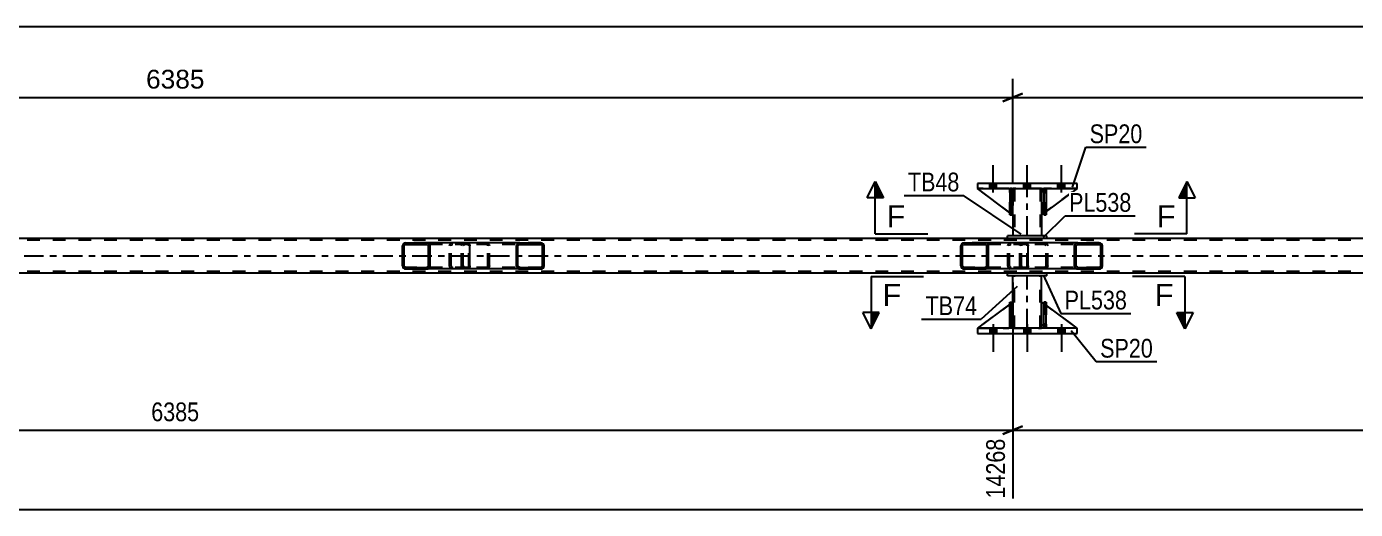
# Model space of a CAD drawing. Header units: millimetres. Extents: x -106 to 735, y -422 to 172.
# Drawn here: x 329.6 to 532.2, y -247 to -173.3 of the extents above; entities that cross this region are included whole.
import ezdxf

# ---------------------------------------------------------------- set-up
doc = ezdxf.new("R2010")
doc.units = ezdxf.units.MM
doc.linetypes.add('DXK_LINE_DOT2', pattern=[3.9198, 1.9599, -1.9599])
doc.linetypes.add('DXK_LINE_DOT3', pattern=[5.9187, 2.979, -0.9799, 0.9799, -0.9799])
doc.styles.add('Arial', font='ARIAL.TTF', dxfattribs={"height": 0.2})
doc.styles.add('Arial Narrow', font='ARIALN.TTF', dxfattribs={"height": 0.2})

# ---------------------------------------------------------------- blocks, each defined once
blk = doc.blocks.new('Part-717034374-3288 - 3113')
at = {"color": 2, "linetype": 'Continuous'}
for p, q in [((485.2, -205.25), (479.2, -205.25)), ((479.2, -205.65), (479.2, -205.25)), ((485.2, -205.65), (479.2, -205.65)), ((485.2, -205.65), (485.2, -205.25))]:
    blk.add_line(p, q, dxfattribs=at)
blk = doc.blocks.new('Part-717034374-3245 - 3113')
at = {"linetype": 'Continuous'}
h = blk.add_hatch(dxfattribs=at)
h.set_pattern_fill('', scale=0.7, style=0, pattern_type=0)
h.set_pattern_definition([(45, (391.1013, -206.6051), (-1.57154, 1.57154), [])])
h.paths.add_polyline_path([(391.14, -206.79), (391.1, -206.61), (390.99, -206.45), (390.83, -206.35), (390.64, -206.31), (387.45, -206.31), (387.26, -206.35), (387.1, -206.45), (386.99, -206.61), (386.95, -206.79), (386.95, -209.83), (386.99, -210.01), (387.1, -210.17), (387.26, -210.27), (387.45, -210.31), (390.64, -210.31), (390.83, -210.27), (390.99, -210.17), (391.1, -210.01), (391.14, -209.83)])
h.paths.add_polyline_path([(390.87, -209.92), (390.81, -210), (390.73, -210.05), (390.64, -210.07), (387.45, -210.07), (387.36, -210.05), (387.27, -210), (387.22, -209.92), (387.2, -209.83), (387.2, -206.79), (387.22, -206.7), (387.27, -206.62), (387.36, -206.57), (387.45, -206.55), (390.64, -206.55), (390.73, -206.57), (390.81, -206.62), (390.87, -206.7), (390.89, -206.79), (390.89, -209.83)])
at = {"color": 2, "linetype": 'Continuous'}
for p, q in [((386.99, -206.61), (386.95, -206.79)), ((387.22, -206.7), (387.27, -206.62)), ((387.45, -206.31), (387.26, -206.35)), ((387.27, -206.62), (387.36, -206.57)), ((387.36, -206.57), (387.45, -206.55)), ((387.45, -206.31), (390.64, -206.31)), ((387.45, -206.55), (390.64, -206.55)), ((396.94, -206.31), (390.64, -206.31)), ((390.83, -206.35), (390.64, -206.31)), ((390.64, -206.55), (390.73, -206.57)), ((390.73, -206.57), (390.81, -206.62)), ((390.81, -206.62), (390.87, -206.7)), ((391.14, -206.79), (391.1, -206.61)), ((396.94, -206.31), (397.04, -206.35)), ((397.04, -206.35), (397.13, -206.45)), ((397.13, -206.45), (397.19, -206.61)), ((397.19, -206.61), (397.21, -206.79)), ((386.95, -209.83), (386.95, -206.79)), ((387.2, -206.79), (387.22, -206.7)), ((387.2, -209.83), (387.2, -206.79)), ((390.87, -206.7), (390.89, -206.79)), ((390.89, -209.83), (390.89, -206.79)), ((391.14, -209.83), (391.14, -206.79)), ((397.21, -209.83), (397.21, -206.79)), ((386.95, -209.83), (386.99, -210.01)), ((387.22, -209.92), (387.2, -209.83)), ((387.27, -210), (387.22, -209.92)), ((387.26, -210.27), (387.45, -210.31)), ((387.36, -210.05), (387.27, -210)), ((387.45, -210.07), (387.36, -210.05)), ((387.45, -210.07), (390.64, -210.07)), ((387.45, -210.31), (390.64, -210.31)), ((390.73, -210.05), (390.64, -210.07)), ((390.64, -210.31), (390.83, -210.27)), ((396.94, -210.31), (390.64, -210.31)), ((390.81, -210), (390.73, -210.05)), ((390.87, -209.92), (390.81, -210)), ((390.89, -209.83), (390.87, -209.92)), ((391.1, -210.01), (391.14, -209.83)), ((397.04, -210.27), (396.94, -210.31)), ((397.13, -210.17), (397.04, -210.27)), ((397.19, -210.01), (397.13, -210.17)), ((397.21, -209.83), (397.19, -210.01))]:
    blk.add_line(p, q, dxfattribs=at)
at = {"color": 7, "linetype": 'DXK_LINE_DOT2'}
for p, q in [((390.64, -206.31), (387.45, -206.31)), ((396.94, -206.55), (387.45, -206.55)), ((394.1, -206.79), (394.14, -206.61)), ((394.43, -206.62), (394.37, -206.7)), ((394.41, -206.35), (394.6, -206.31)), ((394.51, -206.57), (394.43, -206.62)), ((394.6, -206.55), (394.51, -206.57)), ((395.95, -206.55), (395.95, -206.31)), ((396.99, -206.57), (396.94, -206.55)), ((397.03, -206.62), (396.99, -206.57)), ((397.06, -206.7), (397.03, -206.62)), ((394.1, -209.83), (394.1, -206.79)), ((394.37, -206.7), (394.35, -206.79)), ((394.35, -209.83), (394.35, -206.79)), ((397.07, -206.79), (397.06, -206.7)), ((397.07, -209.83), (397.07, -206.79)), ((396.94, -210.07), (387.45, -210.07)), ((390.64, -210.31), (387.45, -210.31)), ((394.14, -210.01), (394.1, -209.83)), ((394.35, -209.83), (394.37, -209.92)), ((394.37, -209.92), (394.43, -210)), ((394.6, -210.31), (394.41, -210.27)), ((394.43, -210), (394.45, -210.01)), ((394.45, -210.01), (394.51, -210.05)), ((394.51, -210.05), (394.6, -210.07)), ((395.95, -210.31), (395.95, -210.07)), ((396.94, -210.07), (396.99, -210.05)), ((396.99, -210.05), (397.03, -210)), ((397.03, -210), (397.06, -209.92)), ((397.06, -209.92), (397.07, -209.83))]:
    blk.add_line(p, q, dxfattribs=at)
at = {"color": 2, "linetype": 'Continuous'}
for centre, start, end in [((387.44, -206.8), 111.1941, 156.1506), ((390.65, -206.8), 23.8494, 68.8059), ((387.44, -209.81), 203.8494, 248.8059), ((390.65, -209.81), 291.1941, 336.1506)]:
    blk.add_arc(centre, 0.492, start, end, dxfattribs=at)
at = {"color": 7, "linetype": 'DXK_LINE_DOT2'}
for centre, start, end in [((394.59, -206.8), 111.1941, 156.1506), ((394.59, -209.81), 203.8494, 248.8059)]:
    blk.add_arc(centre, 0.492, start, end, dxfattribs=at)
blk = doc.blocks.new('Part-717034374-3251 - 3113')
at = {"color": 2, "linetype": 'Continuous'}
for p, q in [((629.55, -205.67), (-37.73, -205.67)), ((479.2, -210.95), (229.78, -210.95)), ((629.55, -210.95), (485.2, -210.95))]:
    blk.add_line(p, q, dxfattribs=at)
at = {"color": 7, "linetype": 'DXK_LINE_DOT2'}
for p, q in [((629.55, -205.91), (-37.73, -205.91)), ((629.55, -210.71), (-37.73, -210.71)), ((485.2, -210.95), (479.2, -210.95))]:
    blk.add_line(p, q, dxfattribs=at)
at = {"color": 7, "linetype": 'DXK_LINE_DOT3'}
blk.add_line((-37.73, -208.31), (629.55, -208.31), dxfattribs=at)
blk = doc.blocks.new('Part-717034374-3127 - 3113')
at = {"color": 2, "linetype": 'Continuous'}
for p, q in [((479.55, -219.35), (479.55, -215.35)), ((479.55, -215.35), (479.87, -215.35)), ((479.87, -219.35), (479.87, -215.35)), ((479.55, -219.35), (479.55, -219.35)), ((479.87, -219.35), (479.55, -219.35))]:
    blk.add_line(p, q, dxfattribs=at)
at = {"color": 7, "linetype": 'DXK_LINE_DOT2'}
for p, q in [((479.55, -215.35), (479.55, -218.75)), ((479.87, -218.75), (479.87, -215.35)), ((479.55, -218.75), (479.55, -219.35)), ((479.55, -218.75), (479.87, -218.75)), ((479.87, -219.35), (479.87, -218.75)), ((479.87, -219.35), (479.87, -219.35))]:
    blk.add_line(p, q, dxfattribs=at)
blk = doc.blocks.new('Part-717034374-3130 - 3113')
at = {"color": 2, "linetype": 'Continuous'}
for p, q in [((479.55, -215.68), (474.6, -219.35)), ((480, -215.35), (479.87, -215.44)), ((480, -218.75), (480, -215.35)), ((480, -218.75), (479.87, -218.88)), ((480, -218.75), (480, -218.75)), ((479.55, -219.2), (479.4, -219.35))]:
    blk.add_line(p, q, dxfattribs=at)
at = {"color": 7, "linetype": 'DXK_LINE_DOT2'}
for p, q in [((479.87, -215.44), (479.55, -215.68)), ((480, -218.75), (480, -215.35)), ((480, -218.75), (479.4, -219.35)), ((474.6, -219.35), (479.4, -219.35)), ((479.87, -218.88), (479.55, -219.2))]:
    blk.add_line(p, q, dxfattribs=at)
blk = doc.blocks.new('Bolt-717034374-3131 - 3113')
at = {"linetype": 'Continuous'}
for points in [[(477.52, -219.35), (476.48, -219.35), (476.48, -220.15), (477.52, -220.15)], [(477.52, -219.35), (476.48, -219.35), (476.48, -220.15), (477.52, -220.15)], [(477.52, -219.35), (476.48, -219.35), (476.48, -220.15), (477.52, -220.15)], [(482.72, -219.35), (481.68, -219.35), (481.68, -220.15), (482.72, -220.15)], [(482.72, -219.35), (481.68, -219.35), (481.68, -220.15), (482.72, -220.15)], [(487.92, -219.35), (486.88, -219.35), (486.88, -220.15), (487.92, -220.15)], [(487.92, -219.35), (486.88, -219.35), (486.88, -220.15), (487.92, -220.15)], [(487.92, -219.35), (486.88, -219.35), (486.88, -220.15), (487.92, -220.15)]]:
    blk.add_hatch(color=1, dxfattribs=at).paths.add_polyline_path(points)
at = {"color": 1, "linetype": 'Continuous'}
for p, q in [((477, -218.75), (477, -222.95)), ((477, -218.75), (477, -222.95)), ((477, -218.75), (477, -222.95)), ((482.2, -218.75), (482.2, -222.95)), ((482.2, -218.75), (482.2, -222.95)), ((487.4, -218.75), (487.4, -222.95)), ((487.4, -218.75), (487.4, -222.95)), ((487.4, -218.75), (487.4, -222.95)), ((476.48, -219.35), (476.48, -220.15)), ((476.48, -219.35), (476.48, -220.15)), ((476.48, -219.35), (476.48, -220.15)), ((477.52, -219.35), (477.52, -220.15)), ((477.52, -219.35), (477.52, -220.15)), ((477.52, -219.35), (477.52, -220.15)), ((481.68, -219.35), (481.68, -220.15)), ((481.68, -219.35), (481.68, -220.15)), ((482.72, -219.35), (482.72, -220.15)), ((482.72, -219.35), (482.72, -220.15)), ((486.88, -219.35), (486.88, -220.15)), ((486.88, -219.35), (486.88, -220.15)), ((486.88, -219.35), (486.88, -220.15)), ((487.92, -219.35), (487.92, -220.15)), ((487.92, -219.35), (487.92, -220.15)), ((487.92, -219.35), (487.92, -220.15))]:
    blk.add_line(p, q, dxfattribs=at)
blk = doc.blocks.new('Part-717034374-3266 - 3113')
at = {"color": 2, "linetype": 'Continuous'}
for p, q in [((479.87, -198.05), (479.55, -198.05)), ((479.55, -198.05), (479.55, -202.05)), ((479.87, -198.05), (479.87, -198.05)), ((479.87, -198.05), (479.87, -202.05)), ((479.87, -202.05), (479.55, -202.05))]:
    blk.add_line(p, q, dxfattribs=at)
at = {"color": 7, "linetype": 'DXK_LINE_DOT2'}
for p, q in [((479.55, -198.65), (479.55, -198.05)), ((479.87, -198.65), (479.87, -198.05)), ((479.87, -198.05), (479.87, -198.05)), ((479.87, -198.65), (479.55, -198.65)), ((479.55, -198.65), (479.55, -202.05)), ((479.87, -202.05), (479.87, -198.65))]:
    blk.add_line(p, q, dxfattribs=at)
blk = doc.blocks.new('Part-717034374-3269 - 3113')
at = {"color": 2, "linetype": 'Continuous'}
for p, q in [((479.55, -201.72), (474.6, -198.05)), ((479.55, -198.2), (479.4, -198.05)), ((480, -198.65), (479.87, -198.52)), ((480, -198.65), (480, -198.65)), ((480, -202.05), (480, -198.65)), ((479.87, -201.95), (480, -202.05)), ((480, -202.05), (480, -202.05))]:
    blk.add_line(p, q, dxfattribs=at)
at = {"color": 7, "linetype": 'DXK_LINE_DOT2'}
for p, q in [((479.4, -198.05), (474.6, -198.05)), ((479.4, -198.05), (480, -198.65)), ((479.87, -198.52), (479.55, -198.2)), ((480, -198.65), (480, -202.05)), ((479.87, -201.95), (479.55, -201.72))]:
    blk.add_line(p, q, dxfattribs=at)
blk = doc.blocks.new('Part-717034374-3141 - 3113')
at = {"color": 7, "linetype": 'DXK_LINE_DOT2'}
for p, q in [((480, -215.35), (474.6, -219.35)), ((480, -218.75), (480, -215.35)), ((480, -215.35), (480, -218.75)), ((479.4, -219.35), (480, -218.75)), ((480, -218.75), (479.4, -219.35)), ((480, -218.75), (480, -218.75)), ((474.6, -219.35), (479.4, -219.35))]:
    blk.add_line(p, q, dxfattribs=at)
blk = doc.blocks.new('Part-717034374-3272 - 3113')
at = {"color": 7, "linetype": 'DXK_LINE_DOT2'}
for p, q in [((480, -202.05), (474.6, -198.05)), ((474.6, -198.05), (479.4, -198.05)), ((479.4, -198.05), (480, -198.65)), ((480, -198.65), (479.4, -198.05)), ((480, -198.65), (480, -202.05)), ((480, -198.65), (480, -198.65)), ((480, -198.65), (480, -202.05))]:
    blk.add_line(p, q, dxfattribs=at)
blk = doc.blocks.new('Part-717034374-3144 - 3113')
at = {"color": 2, "linetype": 'Continuous'}
for p, q in [((484.4, -218.75), (484.4, -215.35)), ((484.75, -215.61), (484.4, -215.35)), ((489.8, -219.35), (485.07, -215.85)), ((484.75, -219.1), (484.4, -218.75))]:
    blk.add_line(p, q, dxfattribs=at)
at = {"color": 7, "linetype": 'DXK_LINE_DOT2'}
for p, q in [((485.07, -215.85), (484.75, -215.61)), ((485, -219.35), (484.75, -219.1)), ((489.8, -219.35), (485, -219.35)), ((489.8, -219.35), (489.8, -219.35)), ((489.8, -219.35), (489.8, -219.35))]:
    blk.add_line(p, q, dxfattribs=at)
blk = doc.blocks.new('Part-717034374-3275 - 3113')
at = {"color": 2, "linetype": 'Continuous'}
for p, q in [((484.75, -198.29), (484.4, -198.65)), ((489.8, -198.05), (485.07, -201.55)), ((484.4, -198.65), (484.4, -202.05)), ((484.75, -201.79), (484.4, -202.05))]:
    blk.add_line(p, q, dxfattribs=at)
at = {"color": 7, "linetype": 'DXK_LINE_DOT2'}
for p, q in [((485, -198.05), (484.75, -198.29)), ((489.8, -198.05), (485, -198.05)), ((485.07, -201.55), (484.75, -201.79))]:
    blk.add_line(p, q, dxfattribs=at)
blk = doc.blocks.new('Part-717034374-3147 - 3113')
at = {"color": 7, "linetype": 'DXK_LINE_DOT2'}
for p, q in [((484.4, -218.75), (484.4, -215.35)), ((484.4, -215.35), (489.8, -219.35)), ((485, -219.35), (484.4, -218.75)), ((489.8, -219.35), (485, -219.35))]:
    blk.add_line(p, q, dxfattribs=at)
blk = doc.blocks.new('Part-717034374-3152 - 3113')
at = {"color": 2, "linetype": 'Continuous'}
for p, q in [((474.6, -219.35), (474.6, -220.15)), ((489.8, -219.35), (474.6, -219.35)), ((474.6, -220.15), (489.8, -220.15)), ((489.8, -220.15), (489.8, -219.35))]:
    blk.add_line(p, q, dxfattribs=at)
blk = doc.blocks.new('Part-717034374-3162 - 3113')
at = {"color": 7, "linetype": 'DXK_LINE_DOT2'}
for p, q in [((485.07, -215.35), (484.75, -215.35)), ((484.75, -218.75), (484.75, -215.35)), ((484.75, -215.35), (484.75, -219.35)), ((485.07, -215.35), (485.07, -218.75)), ((485.07, -219.35), (485.07, -215.35)), ((485.07, -218.75), (484.75, -218.75)), ((484.75, -219.35), (484.75, -218.75)), ((485.07, -218.75), (485.07, -219.35)), ((485.07, -219.35), (484.75, -219.35)), ((485.07, -219.35), (485.07, -219.35))]:
    blk.add_line(p, q, dxfattribs=at)
blk = doc.blocks.new('Part-717034374-3163 - 3113')
at = {"color": 7, "linetype": 'DXK_LINE_DOT2'}
for p, q in [((479.55, -215.35), (479.87, -215.35)), ((479.55, -218.75), (479.55, -215.35)), ((479.55, -215.35), (479.55, -219.35)), ((479.87, -215.35), (479.87, -218.75)), ((479.87, -219.35), (479.87, -215.44)), ((479.87, -218.75), (479.55, -218.75)), ((479.55, -219.35), (479.55, -218.75)), ((479.87, -218.75), (479.87, -219.35)), ((479.87, -219.35), (479.55, -219.35)), ((479.87, -219.35), (479.87, -219.35))]:
    blk.add_line(p, q, dxfattribs=at)
blk = doc.blocks.new('Part-717034374-3164 - 3113')
at = {"color": 2, "linetype": 'Continuous'}
for p, q in [((484.75, -219.35), (484.75, -215.35)), ((484.75, -215.35), (485.07, -215.35)), ((485.07, -219.35), (485.07, -215.35)), ((484.75, -219.35), (484.75, -219.35)), ((485.07, -219.35), (484.75, -219.35))]:
    blk.add_line(p, q, dxfattribs=at)
at = {"color": 7, "linetype": 'DXK_LINE_DOT2'}
for p, q in [((484.75, -215.35), (484.75, -218.75)), ((485.07, -218.75), (485.07, -215.35)), ((484.75, -218.75), (484.75, -219.35)), ((484.75, -218.75), (485.07, -218.75)), ((485.07, -219.35), (485.07, -218.75)), ((485.07, -219.35), (485.07, -219.35))]:
    blk.add_line(p, q, dxfattribs=at)
blk = doc.blocks.new('Bolt-717034374-3213 - 3113')
at = {"linetype": 'Continuous'}
for points in [[(476.48, -198.05), (477.52, -198.05), (477.52, -197.25), (476.48, -197.25)], [(476.48, -198.05), (477.52, -198.05), (477.52, -197.25), (476.48, -197.25)], [(476.48, -198.05), (477.52, -198.05), (477.52, -197.25), (476.48, -197.25)], [(481.68, -198.05), (482.72, -198.05), (482.72, -197.25), (481.68, -197.25)], [(481.68, -198.05), (482.72, -198.05), (482.72, -197.25), (481.68, -197.25)], [(486.88, -198.05), (487.92, -198.05), (487.92, -197.25), (486.88, -197.25)], [(486.88, -198.05), (487.92, -198.05), (487.92, -197.25), (486.88, -197.25)], [(486.88, -198.05), (487.92, -198.05), (487.92, -197.25), (486.88, -197.25)]]:
    blk.add_hatch(color=1, dxfattribs=at).paths.add_polyline_path(points)
at = {"color": 1, "linetype": 'Continuous'}
for p, q in [((477, -198.65), (477, -194.45)), ((477, -198.65), (477, -194.45)), ((477, -198.65), (477, -194.45)), ((482.2, -198.65), (482.2, -194.45)), ((482.2, -198.65), (482.2, -194.45)), ((487.4, -198.65), (487.4, -194.45)), ((487.4, -198.65), (487.4, -194.45)), ((487.4, -198.65), (487.4, -194.45)), ((476.48, -198.05), (476.48, -197.25)), ((476.48, -198.05), (476.48, -197.25)), ((476.48, -198.05), (476.48, -197.25)), ((477.52, -198.05), (477.52, -197.25)), ((477.52, -198.05), (477.52, -197.25)), ((477.52, -198.05), (477.52, -197.25)), ((481.68, -198.05), (481.68, -197.25)), ((481.68, -198.05), (481.68, -197.25)), ((482.72, -198.05), (482.72, -197.25)), ((482.72, -198.05), (482.72, -197.25)), ((486.88, -198.05), (486.88, -197.25)), ((486.88, -198.05), (486.88, -197.25)), ((486.88, -198.05), (486.88, -197.25)), ((487.92, -198.05), (487.92, -197.25)), ((487.92, -198.05), (487.92, -197.25)), ((487.92, -198.05), (487.92, -197.25))]:
    blk.add_line(p, q, dxfattribs=at)
blk = doc.blocks.new('Part-717034374-3298 - 3113')
at = {"color": 2, "linetype": 'Continuous'}
for p, q in [((480, -215.35), (480, -211.35)), ((484.4, -215.35), (484.4, -211.35)), ((480, -219.35), (480, -218.75)), ((484.4, -219.35), (484.4, -218.75))]:
    blk.add_line(p, q, dxfattribs=at)
at = {"color": 7, "linetype": 'DXK_LINE_DOT2'}
for p, q in [((484.4, -211.35), (480, -211.35)), ((480.24, -219.35), (480.24, -211.35)), ((484.16, -219.35), (484.16, -211.35)), ((480, -218.75), (480, -215.35)), ((484.4, -218.75), (484.4, -215.35)), ((480, -219.35), (484.4, -219.35))]:
    blk.add_line(p, q, dxfattribs=at)
at = {"color": 7, "linetype": 'DXK_LINE_DOT3'}
blk.add_line((482.2, -219.35), (482.2, -211.35), dxfattribs=at)
blk = doc.blocks.new('Part-717034374-3244 - 3113')
at = {"color": 2, "linetype": 'Continuous'}
for p, q in [((489.8, -197.25), (474.6, -197.25)), ((474.6, -197.25), (474.6, -198.05)), ((474.6, -198.05), (489.8, -198.05)), ((489.8, -198.05), (489.8, -197.25))]:
    blk.add_line(p, q, dxfattribs=at)
blk = doc.blocks.new('Part-717034374-3278 - 3113')
at = {"color": 7, "linetype": 'DXK_LINE_DOT2'}
for p, q in [((485, -198.05), (484.4, -198.65)), ((484.4, -202.05), (489.8, -198.05)), ((489.8, -198.05), (485, -198.05)), ((484.4, -198.65), (484.4, -202.05))]:
    blk.add_line(p, q, dxfattribs=at)
blk = doc.blocks.new('Part-717034374-3293 - 3113')
at = {"color": 2, "linetype": 'Continuous'}
for p, q in [((485.2, -210.95), (479.2, -210.95)), ((479.2, -211.35), (479.2, -210.95)), ((485.2, -211.35), (479.2, -211.35)), ((485.2, -211.35), (485.2, -210.95))]:
    blk.add_line(p, q, dxfattribs=at)
blk = doc.blocks.new('Part-717034374-3299 - 3113')
at = {"color": 7, "linetype": 'DXK_LINE_DOT2'}
for p, q in [((484.75, -198.65), (484.75, -198.05)), ((484.75, -198.05), (484.75, -198.05)), ((484.75, -198.05), (484.75, -202.05)), ((485.07, -198.05), (484.75, -198.05)), ((485.07, -198.65), (485.07, -198.05)), ((485.07, -202.05), (485.07, -198.05)), ((484.75, -202.05), (484.75, -198.65)), ((484.75, -198.65), (485.07, -198.65)), ((485.07, -198.65), (485.07, -202.05)), ((484.75, -202.05), (485.07, -202.05))]:
    blk.add_line(p, q, dxfattribs=at)
blk = doc.blocks.new('Part-717034374-3300 - 3113')
at = {"color": 7, "linetype": 'DXK_LINE_DOT2'}
for p, q in [((479.55, -198.65), (479.55, -198.05)), ((479.55, -198.05), (479.55, -198.05)), ((479.55, -198.05), (479.55, -202.05)), ((479.87, -198.05), (479.55, -198.05)), ((479.87, -198.65), (479.87, -198.05)), ((479.87, -202.05), (479.87, -198.05)), ((479.55, -202.05), (479.55, -198.65)), ((479.55, -198.65), (479.87, -198.65)), ((479.87, -198.65), (479.87, -202.05)), ((479.55, -202.05), (479.87, -202.05))]:
    blk.add_line(p, q, dxfattribs=at)
blk = doc.blocks.new('Part-717034374-3301 - 3113')
at = {"color": 2, "linetype": 'Continuous'}
for p, q in [((485.07, -198.05), (484.75, -198.05)), ((484.75, -198.05), (484.75, -202.05)), ((485.07, -198.05), (485.07, -198.05)), ((485.07, -198.05), (485.07, -202.05)), ((485.07, -202.05), (484.75, -202.05))]:
    blk.add_line(p, q, dxfattribs=at)
at = {"color": 7, "linetype": 'DXK_LINE_DOT2'}
for p, q in [((484.75, -198.65), (484.75, -198.05)), ((485.07, -198.65), (485.07, -198.05)), ((485.07, -198.05), (485.07, -198.05)), ((485.07, -198.65), (484.75, -198.65)), ((484.75, -198.65), (484.75, -202.05)), ((485.07, -202.05), (485.07, -198.65))]:
    blk.add_line(p, q, dxfattribs=at)
blk = doc.blocks.new('Part-717034374-3319 - 3113')
at = {"linetype": 'Continuous'}
h = blk.add_hatch(dxfattribs=at)
h.set_pattern_fill('', scale=0.7, style=0, pattern_type=0)
h.set_pattern_definition([(45, (493.6472, -206.6051), (-1.57154, 1.57154), [])])
h.paths.add_polyline_path([(493.69, -206.79), (493.65, -206.61), (493.54, -206.45), (493.37, -206.35), (493.18, -206.31), (489.94, -206.31), (489.74, -206.35), (489.58, -206.45), (489.47, -206.61), (489.43, -206.79), (489.43, -209.83), (489.47, -210.01), (489.58, -210.17), (489.74, -210.27), (489.94, -210.31), (493.18, -210.31), (493.37, -210.27), (493.54, -210.17), (493.65, -210.01), (493.69, -209.83)])
h.paths.add_polyline_path([(493.41, -209.92), (493.36, -210), (493.27, -210.05), (493.18, -210.07), (489.94, -210.07), (489.84, -210.05), (489.76, -210), (489.7, -209.92), (489.68, -209.83), (489.68, -206.79), (489.7, -206.7), (489.76, -206.62), (489.84, -206.57), (489.94, -206.55), (493.18, -206.55), (493.27, -206.57), (493.36, -206.62), (493.41, -206.7), (493.43, -206.79), (493.43, -209.83)])
at = {"color": 7, "linetype": 'DXK_LINE_DOT2'}
for p, q in [((481.08, -206.79), (481.12, -206.61)), ((481.41, -206.62), (481.35, -206.7)), ((481.39, -206.35), (481.59, -206.31)), ((481.49, -206.57), (481.41, -206.62)), ((481.59, -206.55), (481.49, -206.57)), ((482.07, -206.31), (481.59, -206.31)), ((493.18, -206.55), (481.59, -206.55)), ((484.83, -206.31), (485.02, -206.35)), ((484.92, -206.57), (484.83, -206.55)), ((485.01, -206.62), (484.92, -206.57)), ((485.06, -206.7), (485.01, -206.62)), ((485.3, -206.61), (485.34, -206.79)), ((493.18, -206.31), (489.94, -206.31)), ((481.08, -209.83), (481.08, -206.79)), ((481.35, -206.7), (481.33, -206.79)), ((481.33, -209.83), (481.33, -206.79)), ((485.08, -206.79), (485.06, -206.7)), ((485.08, -209.83), (485.08, -206.79)), ((485.34, -209.83), (485.34, -206.79)), ((481.12, -210.01), (481.08, -209.83)), ((481.33, -209.83), (481.35, -209.92)), ((481.35, -209.92), (481.41, -210)), ((481.59, -210.31), (481.39, -210.27)), ((481.41, -210), (481.49, -210.05)), ((481.49, -210.05), (481.59, -210.07)), ((493.18, -210.07), (481.59, -210.07)), ((482.07, -210.31), (481.59, -210.31)), ((484.83, -210.07), (484.92, -210.05)), ((485.02, -210.27), (484.83, -210.31)), ((484.92, -210.05), (485.01, -210)), ((485.01, -210), (485.06, -209.92)), ((485.06, -209.92), (485.08, -209.83)), ((485.34, -209.83), (485.3, -210.01)), ((493.18, -210.31), (489.94, -210.31))]:
    blk.add_line(p, q, dxfattribs=at)
at = {"color": 2, "linetype": 'Continuous'}
for p, q in [((489.94, -206.31), (482.07, -206.31)), ((489.47, -206.61), (489.43, -206.79)), ((489.7, -206.7), (489.76, -206.62)), ((489.94, -206.31), (489.74, -206.35)), ((489.76, -206.62), (489.84, -206.57)), ((489.84, -206.57), (489.94, -206.55)), ((489.94, -206.31), (493.18, -206.31)), ((489.94, -206.55), (493.18, -206.55)), ((493.37, -206.35), (493.18, -206.31)), ((493.18, -206.55), (493.27, -206.57)), ((493.27, -206.57), (493.36, -206.62)), ((493.36, -206.62), (493.41, -206.7)), ((493.69, -206.79), (493.65, -206.61)), ((489.43, -209.83), (489.43, -206.79)), ((489.68, -206.79), (489.7, -206.7)), ((489.68, -209.83), (489.68, -206.79)), ((493.41, -206.7), (493.43, -206.79)), ((493.43, -209.83), (493.43, -206.79)), ((493.69, -209.83), (493.69, -206.79)), ((489.94, -210.31), (482.07, -210.31)), ((489.43, -209.83), (489.47, -210.01)), ((489.7, -209.92), (489.68, -209.83)), ((489.76, -210), (489.7, -209.92)), ((489.74, -210.27), (489.94, -210.31)), ((489.84, -210.05), (489.76, -210)), ((489.94, -210.07), (489.84, -210.05)), ((489.94, -210.07), (493.18, -210.07)), ((489.94, -210.31), (493.18, -210.31)), ((493.27, -210.05), (493.18, -210.07)), ((493.18, -210.31), (493.37, -210.27)), ((493.36, -210), (493.27, -210.05)), ((493.41, -209.92), (493.36, -210)), ((493.43, -209.83), (493.41, -209.92)), ((493.65, -210.01), (493.69, -209.83))]:
    blk.add_line(p, q, dxfattribs=at)
at = {"color": 7, "linetype": 'DXK_LINE_DOT2'}
for centre, start, end in [((481.57, -206.81), 110.7583, 155.68), ((484.84, -206.81), 24.32, 69.2417), ((481.57, -209.81), 204.32, 249.2417), ((484.84, -209.81), 290.7583, 335.68)]:
    blk.add_arc(centre, 0.496, start, end, dxfattribs=at)
at = {"color": 2, "linetype": 'Continuous'}
for centre, start, end in [((489.92, -206.81), 110.7583, 155.68), ((493.19, -206.81), 24.32, 69.2417), ((489.92, -209.81), 204.32, 249.2417), ((493.19, -209.81), 290.7583, 335.68)]:
    blk.add_arc(centre, 0.496, start, end, dxfattribs=at)
blk = doc.blocks.new('Part-717034374-3320 - 3113')
at = {"linetype": 'Continuous'}
h = blk.add_hatch(dxfattribs=at)
h.set_pattern_fill('', scale=0.7, style=0, pattern_type=0)
h.set_pattern_definition([(45, (476.2355, -206.6051), (-1.57154, 1.57154), [])])
h.paths.add_polyline_path([(476.27, -206.79), (476.24, -206.61), (476.13, -206.45), (475.96, -206.35), (475.77, -206.31), (472.59, -206.31), (472.39, -206.35), (472.23, -206.45), (472.12, -206.61), (472.08, -206.79), (472.08, -209.83), (472.12, -210.01), (472.23, -210.17), (472.39, -210.27), (472.59, -210.31), (475.77, -210.31), (475.96, -210.27), (476.13, -210.17), (476.24, -210.01), (476.27, -209.83)])
h.paths.add_polyline_path([(476, -209.92), (475.95, -210), (475.87, -210.05), (475.77, -210.07), (472.59, -210.07), (472.49, -210.05), (472.41, -210), (472.35, -209.92), (472.34, -209.83), (472.34, -206.79), (472.35, -206.7), (472.41, -206.62), (472.49, -206.57), (472.59, -206.55), (475.77, -206.55), (475.87, -206.57), (475.95, -206.62), (476, -206.7), (476.02, -206.79), (476.02, -209.83)])
at = {"color": 2, "linetype": 'Continuous'}
for p, q in [((472.12, -206.61), (472.08, -206.79)), ((472.35, -206.7), (472.41, -206.62)), ((472.59, -206.31), (472.39, -206.35)), ((472.41, -206.62), (472.49, -206.57)), ((472.49, -206.57), (472.59, -206.55)), ((472.59, -206.31), (475.77, -206.31)), ((472.59, -206.55), (475.77, -206.55)), ((482.07, -206.31), (475.77, -206.31)), ((475.96, -206.35), (475.77, -206.31)), ((475.77, -206.55), (475.87, -206.57)), ((475.87, -206.57), (475.95, -206.62)), ((475.95, -206.62), (476, -206.7)), ((476.27, -206.79), (476.24, -206.61)), ((482.07, -206.31), (482.18, -206.35)), ((482.18, -206.35), (482.26, -206.45)), ((482.26, -206.45), (482.32, -206.61)), ((482.32, -206.61), (482.34, -206.79)), ((472.08, -209.83), (472.08, -206.79)), ((472.34, -206.79), (472.35, -206.7)), ((472.34, -209.83), (472.34, -206.79)), ((476, -206.7), (476.02, -206.79)), ((476.02, -209.83), (476.02, -206.79)), ((476.27, -209.83), (476.27, -206.79)), ((482.34, -209.83), (482.34, -206.79)), ((472.08, -209.83), (472.12, -210.01)), ((472.35, -209.92), (472.34, -209.83)), ((472.41, -210), (472.35, -209.92)), ((472.39, -210.27), (472.59, -210.31)), ((472.49, -210.05), (472.41, -210)), ((472.59, -210.07), (472.49, -210.05)), ((472.59, -210.07), (475.77, -210.07)), ((472.59, -210.31), (475.77, -210.31)), ((475.87, -210.05), (475.77, -210.07)), ((475.77, -210.31), (475.96, -210.27)), ((482.07, -210.31), (475.77, -210.31)), ((475.95, -210), (475.87, -210.05)), ((476, -209.92), (475.95, -210)), ((476.02, -209.83), (476, -209.92)), ((476.24, -210.01), (476.27, -209.83)), ((482.18, -210.27), (482.07, -210.31)), ((482.26, -210.17), (482.18, -210.27)), ((482.32, -210.01), (482.26, -210.17)), ((482.34, -209.83), (482.32, -210.01))]:
    blk.add_line(p, q, dxfattribs=at)
at = {"color": 7, "linetype": 'DXK_LINE_DOT2'}
for p, q in [((475.77, -206.31), (472.59, -206.31)), ((482.07, -206.55), (472.59, -206.55)), ((479.23, -206.79), (479.27, -206.61)), ((479.56, -206.62), (479.51, -206.7)), ((479.55, -206.35), (479.74, -206.31)), ((479.64, -206.57), (479.56, -206.62)), ((479.74, -206.55), (479.64, -206.57)), ((481.08, -206.55), (481.08, -206.31)), ((482.12, -206.57), (482.07, -206.55)), ((482.17, -206.62), (482.12, -206.57)), ((482.2, -206.7), (482.17, -206.62)), ((479.23, -209.83), (479.23, -206.79)), ((479.51, -206.7), (479.49, -206.79)), ((479.49, -209.83), (479.49, -206.79)), ((482.21, -206.79), (482.2, -206.7)), ((482.21, -209.83), (482.21, -206.79)), ((482.07, -210.07), (472.59, -210.07)), ((475.77, -210.31), (472.59, -210.31)), ((479.27, -210.01), (479.23, -209.83)), ((479.49, -209.83), (479.51, -209.92)), ((479.51, -209.92), (479.56, -210)), ((479.74, -210.31), (479.55, -210.27)), ((479.56, -210), (479.58, -210.01)), ((479.58, -210.01), (479.64, -210.05)), ((479.64, -210.05), (479.74, -210.07)), ((481.08, -210.31), (481.08, -210.07)), ((482.07, -210.07), (482.12, -210.05)), ((482.12, -210.05), (482.17, -210)), ((482.17, -210), (482.2, -209.92)), ((482.2, -209.92), (482.21, -209.83))]:
    blk.add_line(p, q, dxfattribs=at)
at = {"color": 2, "linetype": 'Continuous'}
for centre, start, end in [((472.57, -206.8), 111.1941, 156.1506), ((475.79, -206.8), 23.8494, 68.8059), ((472.57, -209.81), 203.8494, 248.8059), ((475.79, -209.81), 291.1941, 336.1506)]:
    blk.add_arc(centre, 0.492, start, end, dxfattribs=at)
at = {"color": 7, "linetype": 'DXK_LINE_DOT2'}
for centre, start, end in [((479.72, -206.8), 111.1941, 156.1506), ((479.72, -209.81), 203.8494, 248.8059)]:
    blk.add_arc(centre, 0.492, start, end, dxfattribs=at)
blk = doc.blocks.new('Part-717034374-3321 - 3113')
at = {"linetype": 'Continuous'}
h = blk.add_hatch(dxfattribs=at)
h.set_pattern_fill('', scale=0.7, style=0, pattern_type=0)
h.set_pattern_definition([(45, (408.513, -206.6051), (-1.57154, 1.57154), [])])
h.paths.add_polyline_path([(408.55, -206.79), (408.51, -206.61), (408.4, -206.45), (408.24, -206.35), (408.04, -206.31), (404.81, -206.31), (404.61, -206.35), (404.44, -206.45), (404.33, -206.61), (404.3, -206.79), (404.3, -209.83), (404.33, -210.01), (404.44, -210.17), (404.61, -210.27), (404.81, -210.31), (408.04, -210.31), (408.24, -210.27), (408.4, -210.17), (408.51, -210.01), (408.55, -209.83)])
h.paths.add_polyline_path([(408.28, -209.92), (408.22, -210), (408.14, -210.05), (408.04, -210.07), (404.81, -210.07), (404.71, -210.05), (404.63, -210), (404.57, -209.92), (404.55, -209.83), (404.55, -206.79), (404.57, -206.7), (404.63, -206.62), (404.71, -206.57), (404.81, -206.55), (408.04, -206.55), (408.14, -206.57), (408.22, -206.62), (408.28, -206.7), (408.3, -206.79), (408.3, -209.83)])
at = {"color": 7, "linetype": 'DXK_LINE_DOT2'}
for p, q in [((395.95, -206.79), (395.98, -206.61)), ((396.28, -206.62), (396.22, -206.7)), ((396.26, -206.35), (396.46, -206.31)), ((396.36, -206.57), (396.28, -206.62)), ((396.46, -206.55), (396.36, -206.57)), ((396.94, -206.31), (396.46, -206.31)), ((408.04, -206.55), (396.46, -206.55)), ((399.69, -206.31), (399.89, -206.35)), ((399.79, -206.57), (399.69, -206.55)), ((399.87, -206.62), (399.79, -206.57)), ((399.93, -206.7), (399.87, -206.62)), ((400.16, -206.61), (400.2, -206.79)), ((408.04, -206.31), (404.81, -206.31)), ((395.95, -209.83), (395.95, -206.79)), ((396.22, -206.7), (396.2, -206.79)), ((396.2, -209.83), (396.2, -206.79)), ((399.95, -206.79), (399.93, -206.7)), ((399.95, -209.83), (399.95, -206.79)), ((400.2, -209.83), (400.2, -206.79)), ((395.98, -210.01), (395.95, -209.83)), ((396.2, -209.83), (396.22, -209.92)), ((396.22, -209.92), (396.28, -210)), ((396.46, -210.31), (396.26, -210.27)), ((396.28, -210), (396.36, -210.05)), ((396.36, -210.05), (396.46, -210.07)), ((408.04, -210.07), (396.46, -210.07)), ((396.94, -210.31), (396.46, -210.31)), ((399.69, -210.07), (399.79, -210.05)), ((399.89, -210.27), (399.69, -210.31)), ((399.79, -210.05), (399.87, -210)), ((399.87, -210), (399.93, -209.92)), ((399.93, -209.92), (399.95, -209.83)), ((400.2, -209.83), (400.16, -210.01)), ((408.04, -210.31), (404.81, -210.31))]:
    blk.add_line(p, q, dxfattribs=at)
at = {"color": 2, "linetype": 'Continuous'}
for p, q in [((404.81, -206.31), (396.94, -206.31)), ((404.33, -206.61), (404.3, -206.79)), ((404.57, -206.7), (404.63, -206.62)), ((404.81, -206.31), (404.61, -206.35)), ((404.63, -206.62), (404.71, -206.57)), ((404.71, -206.57), (404.81, -206.55)), ((404.81, -206.31), (408.04, -206.31)), ((404.81, -206.55), (408.04, -206.55)), ((408.24, -206.35), (408.04, -206.31)), ((408.04, -206.55), (408.14, -206.57)), ((408.14, -206.57), (408.22, -206.62)), ((408.22, -206.62), (408.28, -206.7)), ((408.55, -206.79), (408.51, -206.61)), ((404.3, -209.83), (404.3, -206.79)), ((404.55, -206.79), (404.57, -206.7)), ((404.55, -209.83), (404.55, -206.79)), ((408.28, -206.7), (408.3, -206.79)), ((408.3, -209.83), (408.3, -206.79)), ((408.55, -209.83), (408.55, -206.79)), ((404.81, -210.31), (396.94, -210.31)), ((404.3, -209.83), (404.33, -210.01)), ((404.57, -209.92), (404.55, -209.83)), ((404.63, -210), (404.57, -209.92)), ((404.61, -210.27), (404.81, -210.31)), ((404.71, -210.05), (404.63, -210)), ((404.81, -210.07), (404.71, -210.05)), ((404.81, -210.07), (408.04, -210.07)), ((404.81, -210.31), (408.04, -210.31)), ((408.14, -210.05), (408.04, -210.07)), ((408.04, -210.31), (408.24, -210.27)), ((408.22, -210), (408.14, -210.05)), ((408.28, -209.92), (408.22, -210)), ((408.3, -209.83), (408.28, -209.92)), ((408.51, -210.01), (408.55, -209.83))]:
    blk.add_line(p, q, dxfattribs=at)
at = {"color": 7, "linetype": 'DXK_LINE_DOT2'}
for centre, start, end in [((396.44, -206.81), 110.7583, 155.68), ((399.71, -206.81), 24.32, 69.2417), ((396.44, -209.81), 204.32, 249.2417), ((399.71, -209.81), 290.7583, 335.68)]:
    blk.add_arc(centre, 0.496, start, end, dxfattribs=at)
at = {"color": 2, "linetype": 'Continuous'}
for centre, start, end in [((404.79, -206.81), 110.7583, 155.68), ((408.06, -206.81), 24.32, 69.2417), ((404.79, -209.81), 204.32, 249.2417), ((408.06, -209.81), 290.7583, 335.68)]:
    blk.add_arc(centre, 0.496, start, end, dxfattribs=at)
blk = doc.blocks.new('Part-717034374-3347 - 3113')
at = {"color": 2, "linetype": 'Continuous'}
for p, q in [((480, -198.05), (480, -198.65)), ((484.4, -198.05), (484.4, -198.65)), ((480, -202.05), (480, -205.25)), ((484.4, -202.05), (484.4, -205.25))]:
    blk.add_line(p, q, dxfattribs=at)
at = {"color": 7, "linetype": 'DXK_LINE_DOT2'}
for p, q in [((484.4, -198.05), (480, -198.05)), ((480.24, -198.05), (480.24, -205.25)), ((484.16, -198.05), (484.16, -205.25)), ((480, -198.65), (480, -202.05)), ((484.4, -198.65), (484.4, -202.05)), ((484.4, -205.25), (480, -205.25))]:
    blk.add_line(p, q, dxfattribs=at)
at = {"color": 7, "linetype": 'DXK_LINE_DOT3'}
blk.add_line((482.2, -205.25), (482.2, -198.05), dxfattribs=at)
blk = doc.blocks.new('StraightDimension-717034374-3536 - 3113')
at = {"color": 7, "linetype": 'Continuous'}
for p, q in [((480, -212.35), (480, -245.33)), ((224.58, -234.89), (480, -234.89)), ((478.5, -235.49), (481.5, -234.29))]:
    blk.add_line(p, q, dxfattribs=at)
at = {"color": 0}
blk.add_wipeout([(356.55, -234.14), (356.55, -229.94), (348.03, -229.94), (348.03, -234.14)], dxfattribs=at)
at = {"color": 0, "linetype": 'Continuous'}
blk.add_wipeout([(479.4, -235.59), (475.2, -235.59), (475.2, -245.93), (479.4, -245.93)], dxfattribs=at)
at = {"color": 3, "style": 'Arial Narrow'}
blk.add_text('6385', height=2.863, dxfattribs=at).set_placement((348.63, -233.54))
at = {"color": 3, "linetype": 'Continuous', "style": 'Arial Narrow'}
blk.add_text('14268', height=2.863, rotation=90.0002, dxfattribs=at).set_placement((478.8, -245.33))
blk = doc.blocks.new('StraightDimension-717034374-3544 - 3113')
at = {"color": 7, "linetype": 'Continuous'}
for p, q in [((480, -212.35), (480, -245.33)), ((629.55, -211.95), (629.55, -245.33)), ((481.5, -234.29), (478.5, -235.49)), ((480, -234.89), (629.55, -234.89)), ((628.05, -235.49), (631.05, -234.29))]:
    blk.add_line(p, q, dxfattribs=at)
at = {"color": 0}
blk.add_wipeout([(559.03, -234.14), (559.03, -229.94), (550.52, -229.94), (550.52, -234.14)], dxfattribs=at)
at = {"color": 0, "linetype": 'Continuous'}
blk.add_wipeout([(628.95, -235.59), (624.75, -235.59), (624.75, -245.93), (628.95, -245.93)], dxfattribs=at)
at = {"color": 3, "style": 'Arial Narrow'}
blk.add_text('3739', height=2.863, dxfattribs=at).set_placement((551.12, -233.54))
at = {"color": 3, "linetype": 'Continuous', "style": 'Arial Narrow'}
blk.add_text('18007', height=2.863, rotation=90.0002, dxfattribs=at).set_placement((628.35, -245.33))
blk = doc.blocks.new('StraightDimension-717034374-3647 - 3113')
at = {"color": 7, "linetype": 'Continuous'}
blk.add_line((-46.35, -173.32), (629.55, -173.32), dxfattribs=at)
blk = doc.blocks.new('StraightDimension-717034374-3668 - 3113')
at = {"color": 7, "linetype": 'Continuous'}
blk.add_line((-46.99, -247), (630.19, -247), dxfattribs=at)
blk = doc.blocks.new('StraightDimension-717034374-45408 - 3113')
at = {"color": 7, "linetype": 'Continuous'}
for p, q in [((480, -197.05), (480, -181.28)), ((629.55, -204.67), (629.55, -181.28)), ((481.5, -183.53), (478.5, -184.73)), ((480, -184.13), (629.55, -184.13)), ((628.05, -184.73), (631.05, -183.53))]:
    blk.add_line(p, q, dxfattribs=at)
at = {"color": 0}
blk.add_wipeout([(559.82, -183.38), (559.82, -179.18), (549.73, -179.18), (549.73, -183.38)], dxfattribs=at)
at = {"color": 3, "style": 'Arial'}
blk.add_text('3739', height=2.865, dxfattribs=at).set_placement((550.33, -182.78))
blk = doc.blocks.new('StraightDimension-717034374-45409 - 3113')
at = {"color": 7, "linetype": 'Continuous'}
for p, q in [((480, -197.05), (480, -181.28)), ((224.58, -184.13), (480, -184.13)), ((478.5, -184.73), (481.5, -183.53))]:
    blk.add_line(p, q, dxfattribs=at)
at = {"color": 0}
blk.add_wipeout([(357.34, -183.38), (357.34, -179.18), (347.24, -179.18), (347.24, -183.38)], dxfattribs=at)
at = {"color": 3, "style": 'Arial'}
blk.add_text('6385', height=2.865, dxfattribs=at).set_placement((347.84, -182.78))
blk = doc.blocks.new('Mark-717034374-3148 - 3113')
at = {"color": 0}
blk.add_wipeout([(501.36, -223.83), (501.36, -220.83), (493.32, -220.83), (493.32, -223.83)], dxfattribs=at)
blk.add_wipeout([(501.36, -223.83), (501.36, -220.83), (493.32, -220.83), (493.32, -223.83)], dxfattribs=at)
at = {"color": 30, "linetype": 'Continuous'}
for p, q in [((488.91, -219.71), (492.72, -224.43)), ((492.72, -224.43), (501.96, -224.43))]:
    blk.add_line(p, q, dxfattribs=at)
at = {"color": 3, "style": 'Arial Narrow'}
blk.add_text('SP20', height=2.863, dxfattribs=at).set_placement((493.32, -223.83))
blk = doc.blocks.new('Mark-717034374-3289 - 3113')
at = {"color": 0}
blk.add_wipeout([(497.41, -216.48), (497.41, -213.48), (487.91, -213.48), (487.91, -216.48)], dxfattribs=at)
blk.add_wipeout([(497.41, -216.48), (497.41, -213.48), (487.91, -213.48), (487.91, -216.48)], dxfattribs=at)
at = {"color": 30, "linetype": 'Continuous'}
for p, q in [((484.65, -211.21), (487.31, -217.08)), ((487.31, -217.08), (498.01, -217.08))]:
    blk.add_line(p, q, dxfattribs=at)
at = {"color": 3, "style": 'Arial Narrow'}
blk.add_text('PL538', height=2.863, dxfattribs=at).set_placement((487.91, -216.48))
blk = doc.blocks.new('Mark-717034374-3240 - 3113')
at = {"color": 0}
blk.add_wipeout([(499.75, -191.11), (499.75, -188.11), (491.72, -188.11), (491.72, -191.11)], dxfattribs=at)
blk.add_wipeout([(499.75, -191.11), (499.75, -188.11), (491.72, -188.11), (491.72, -191.11)], dxfattribs=at)
at = {"color": 30, "linetype": 'Continuous'}
for p, q in [((489.09, -197.81), (491.12, -191.71)), ((491.12, -191.71), (500.35, -191.71))]:
    blk.add_line(p, q, dxfattribs=at)
at = {"color": 3, "style": 'Arial Narrow'}
blk.add_text('SP20', height=2.863, dxfattribs=at).set_placement((491.72, -191.11))
blk = doc.blocks.new('Mark-717034374-3284 - 3113')
at = {"color": 0}
blk.add_wipeout([(498.08, -201.58), (498.08, -198.58), (488.58, -198.58), (488.58, -201.58)], dxfattribs=at)
blk.add_wipeout([(498.08, -201.58), (498.08, -198.58), (488.58, -198.58), (488.58, -201.58)], dxfattribs=at)
at = {"color": 30, "linetype": 'Continuous'}
for p, q in [((484.67, -205.45), (487.98, -202.18)), ((487.98, -202.18), (498.68, -202.18))]:
    blk.add_line(p, q, dxfattribs=at)
at = {"color": 3, "style": 'Arial Narrow'}
blk.add_text('PL538', height=2.863, dxfattribs=at).set_placement((488.58, -201.58))
blk = doc.blocks.new('Mark-717034374-3294 - 3113')
at = {"color": 0}
blk.add_wipeout([(474.56, -217.35), (474.56, -214.35), (466.7, -214.35), (466.7, -217.35)], dxfattribs=at)
blk.add_wipeout([(474.56, -217.35), (474.56, -214.35), (466.7, -214.35), (466.7, -217.35)], dxfattribs=at)
at = {"color": 30, "linetype": 'Continuous'}
for p in [(480.66, -212.96), (466.1, -217.95)]:
    blk.add_line(p, (475.16, -217.95), dxfattribs=at)
at = {"color": 3, "style": 'Arial Narrow'}
blk.add_text('TB74', height=2.863, dxfattribs=at).set_placement((466.7, -217.35))
blk = doc.blocks.new('Mark-717034374-3343 - 3113')
at = {"color": 0}
blk.add_wipeout([(471.86, -198.47), (471.86, -195.47), (464.01, -195.47), (464.01, -198.47)], dxfattribs=at)
blk.add_wipeout([(471.86, -198.47), (471.86, -195.47), (464.01, -195.47), (464.01, -198.47)], dxfattribs=at)
at = {"color": 30, "linetype": 'Continuous'}
for p in [(463.41, -199.07), (481.3, -204.99)]:
    blk.add_line(p, (472.46, -199.07), dxfattribs=at)
at = {"color": 3, "style": 'Arial Narrow'}
blk.add_text('TB48', height=2.863, dxfattribs=at).set_placement((464.01, -198.47))
blk = doc.blocks.new('SectionMark-717034374-3705 - 3113')
at = {"color": 6, "linetype": 'Continuous'}
for p, q in [((457.77, -199.44), (459.02, -196.94)), ((459.02, -204.94), (459.02, -196.94)), ((506.55, -204.94), (506.55, -196.94)), ((506.55, -196.94), (507.8, -199.44))]:
    blk.add_line(p, q, dxfattribs=at)
at = {"color": 0, "linetype": 'Continuous'}
for points in [[(463.63, -203.94), (463.63, -200.44), (460.77, -200.44), (460.77, -203.94)], [(504.8, -203.94), (504.8, -200.44), (501.95, -200.44), (501.95, -203.94)]]:
    blk.add_wipeout(points, dxfattribs=at)
at = {"linetype": 'Continuous'}
for points in [[(460.27, -199.44), (459.02, -199.44), (459.02, -196.94)], [(506.55, -199.44), (505.3, -199.44), (506.55, -196.94)]]:
    blk.add_hatch(color=6, dxfattribs=at).paths.add_polyline_path(points)
at = {"color": 6, "linetype": 'Continuous'}
for p, q in [((459.02, -196.94), (460.27, -199.44)), ((506.55, -196.94), (505.3, -199.44)), ((460.27, -199.44), (457.77, -199.44)), ((505.3, -199.44), (507.8, -199.44)), ((459.02, -204.94), (467.02, -204.94)), ((506.55, -204.94), (498.55, -204.94))]:
    blk.add_line(p, q, dxfattribs=at)
at = {"color": 3, "linetype": 'Continuous', "style": 'Arial'}
for p in [(460.77, -203.94), (501.95, -203.94)]:
    blk.add_text('F', height=3.34, dxfattribs=at).set_placement(p)
blk = doc.blocks.new('SectionMark-717034374-3709 - 3113')
at = {"color": 6, "linetype": 'Continuous'}
for p, q in [((458.38, -211.45), (458.38, -219.45)), ((506.25, -211.45), (506.25, -219.45)), ((458.38, -219.45), (457.13, -216.95)), ((507.5, -216.95), (506.25, -219.45))]:
    blk.add_line(p, q, dxfattribs=at)
at = {"color": 0, "linetype": 'Continuous'}
for points in [[(462.98, -215.95), (462.98, -212.45), (460.13, -212.45), (460.13, -215.95)], [(504.5, -215.95), (504.5, -212.45), (501.65, -212.45), (501.65, -215.95)]]:
    blk.add_wipeout(points, dxfattribs=at)
at = {"linetype": 'Continuous'}
for points in [[(458.38, -216.95), (459.63, -216.95), (458.38, -219.45)], [(505, -216.95), (506.25, -216.95), (506.25, -219.45)]]:
    blk.add_hatch(color=6, dxfattribs=at).paths.add_polyline_path(points)
at = {"color": 6, "linetype": 'Continuous'}
for p, q in [((458.38, -211.45), (466.38, -211.45)), ((506.25, -211.45), (498.25, -211.45)), ((459.63, -216.95), (457.13, -216.95)), ((458.38, -219.45), (459.63, -216.95)), ((505, -216.95), (507.5, -216.95)), ((506.25, -219.45), (505, -216.95))]:
    blk.add_line(p, q, dxfattribs=at)
at = {"color": 3, "linetype": 'Continuous', "style": 'Arial'}
for p in [(460.13, -215.95), (501.65, -215.95)]:
    blk.add_text('F', height=3.34, dxfattribs=at).set_placement(p)

msp = doc.modelspace()

# ---------------------------------------------------------------- block references
for name in ['Bolt-717034374-3213 - 3113', 'Part-717034374-3244 - 3113', 'Part-717034374-3269 - 3113', 'Part-717034374-3272 - 3113', 'Part-717034374-3266 - 3113', 'Part-717034374-3300 - 3113', 'Part-717034374-3347 - 3113', 'Part-717034374-3275 - 3113', 'Part-717034374-3278 - 3113', 'Part-717034374-3299 - 3113', 'Part-717034374-3301 - 3113', 'Part-717034374-3251 - 3113', 'Part-717034374-3245 - 3113', 'Part-717034374-3321 - 3113', 'Part-717034374-3320 - 3113', 'Part-717034374-3288 - 3113', 'Part-717034374-3319 - 3113', 'Part-717034374-3293 - 3113', 'Part-717034374-3298 - 3113', 'Part-717034374-3130 - 3113', 'Part-717034374-3141 - 3113', 'Part-717034374-3127 - 3113', 'Part-717034374-3163 - 3113', 'Part-717034374-3144 - 3113', 'Part-717034374-3147 - 3113', 'Part-717034374-3162 - 3113', 'Part-717034374-3164 - 3113', 'Bolt-717034374-3131 - 3113', 'Part-717034374-3152 - 3113']:
    msp.add_blockref(name, (0, 0))

# ---------------------------------------------------------------- next in the draw order: block references
for name in ['StraightDimension-717034374-3647 - 3113', 'StraightDimension-717034374-3536 - 3113']:
    msp.add_blockref(name, (0, 0))

# ---------------------------------------------------------------- next in the draw order: block references
for name in ['StraightDimension-717034374-45408 - 3113', 'StraightDimension-717034374-3544 - 3113']:
    msp.add_blockref(name, (0, 0))

# ---------------------------------------------------------------- next in the draw order: block references
for name in ['StraightDimension-717034374-45409 - 3113', 'Mark-717034374-3240 - 3113', 'StraightDimension-717034374-3668 - 3113']:
    msp.add_blockref(name, (0, 0))

# ---------------------------------------------------------------- next in the draw order: block references
for name in ['Mark-717034374-3343 - 3113', 'Mark-717034374-3284 - 3113', 'Mark-717034374-3289 - 3113', 'Mark-717034374-3294 - 3113', 'Mark-717034374-3148 - 3113']:
    msp.add_blockref(name, (0, 0))

# ---------------------------------------------------------------- next in the draw order: block references
for name in ['SectionMark-717034374-3705 - 3113', 'SectionMark-717034374-3709 - 3113']:
    msp.add_blockref(name, (0, 0))

doc.saveas('drawing.dxf')
